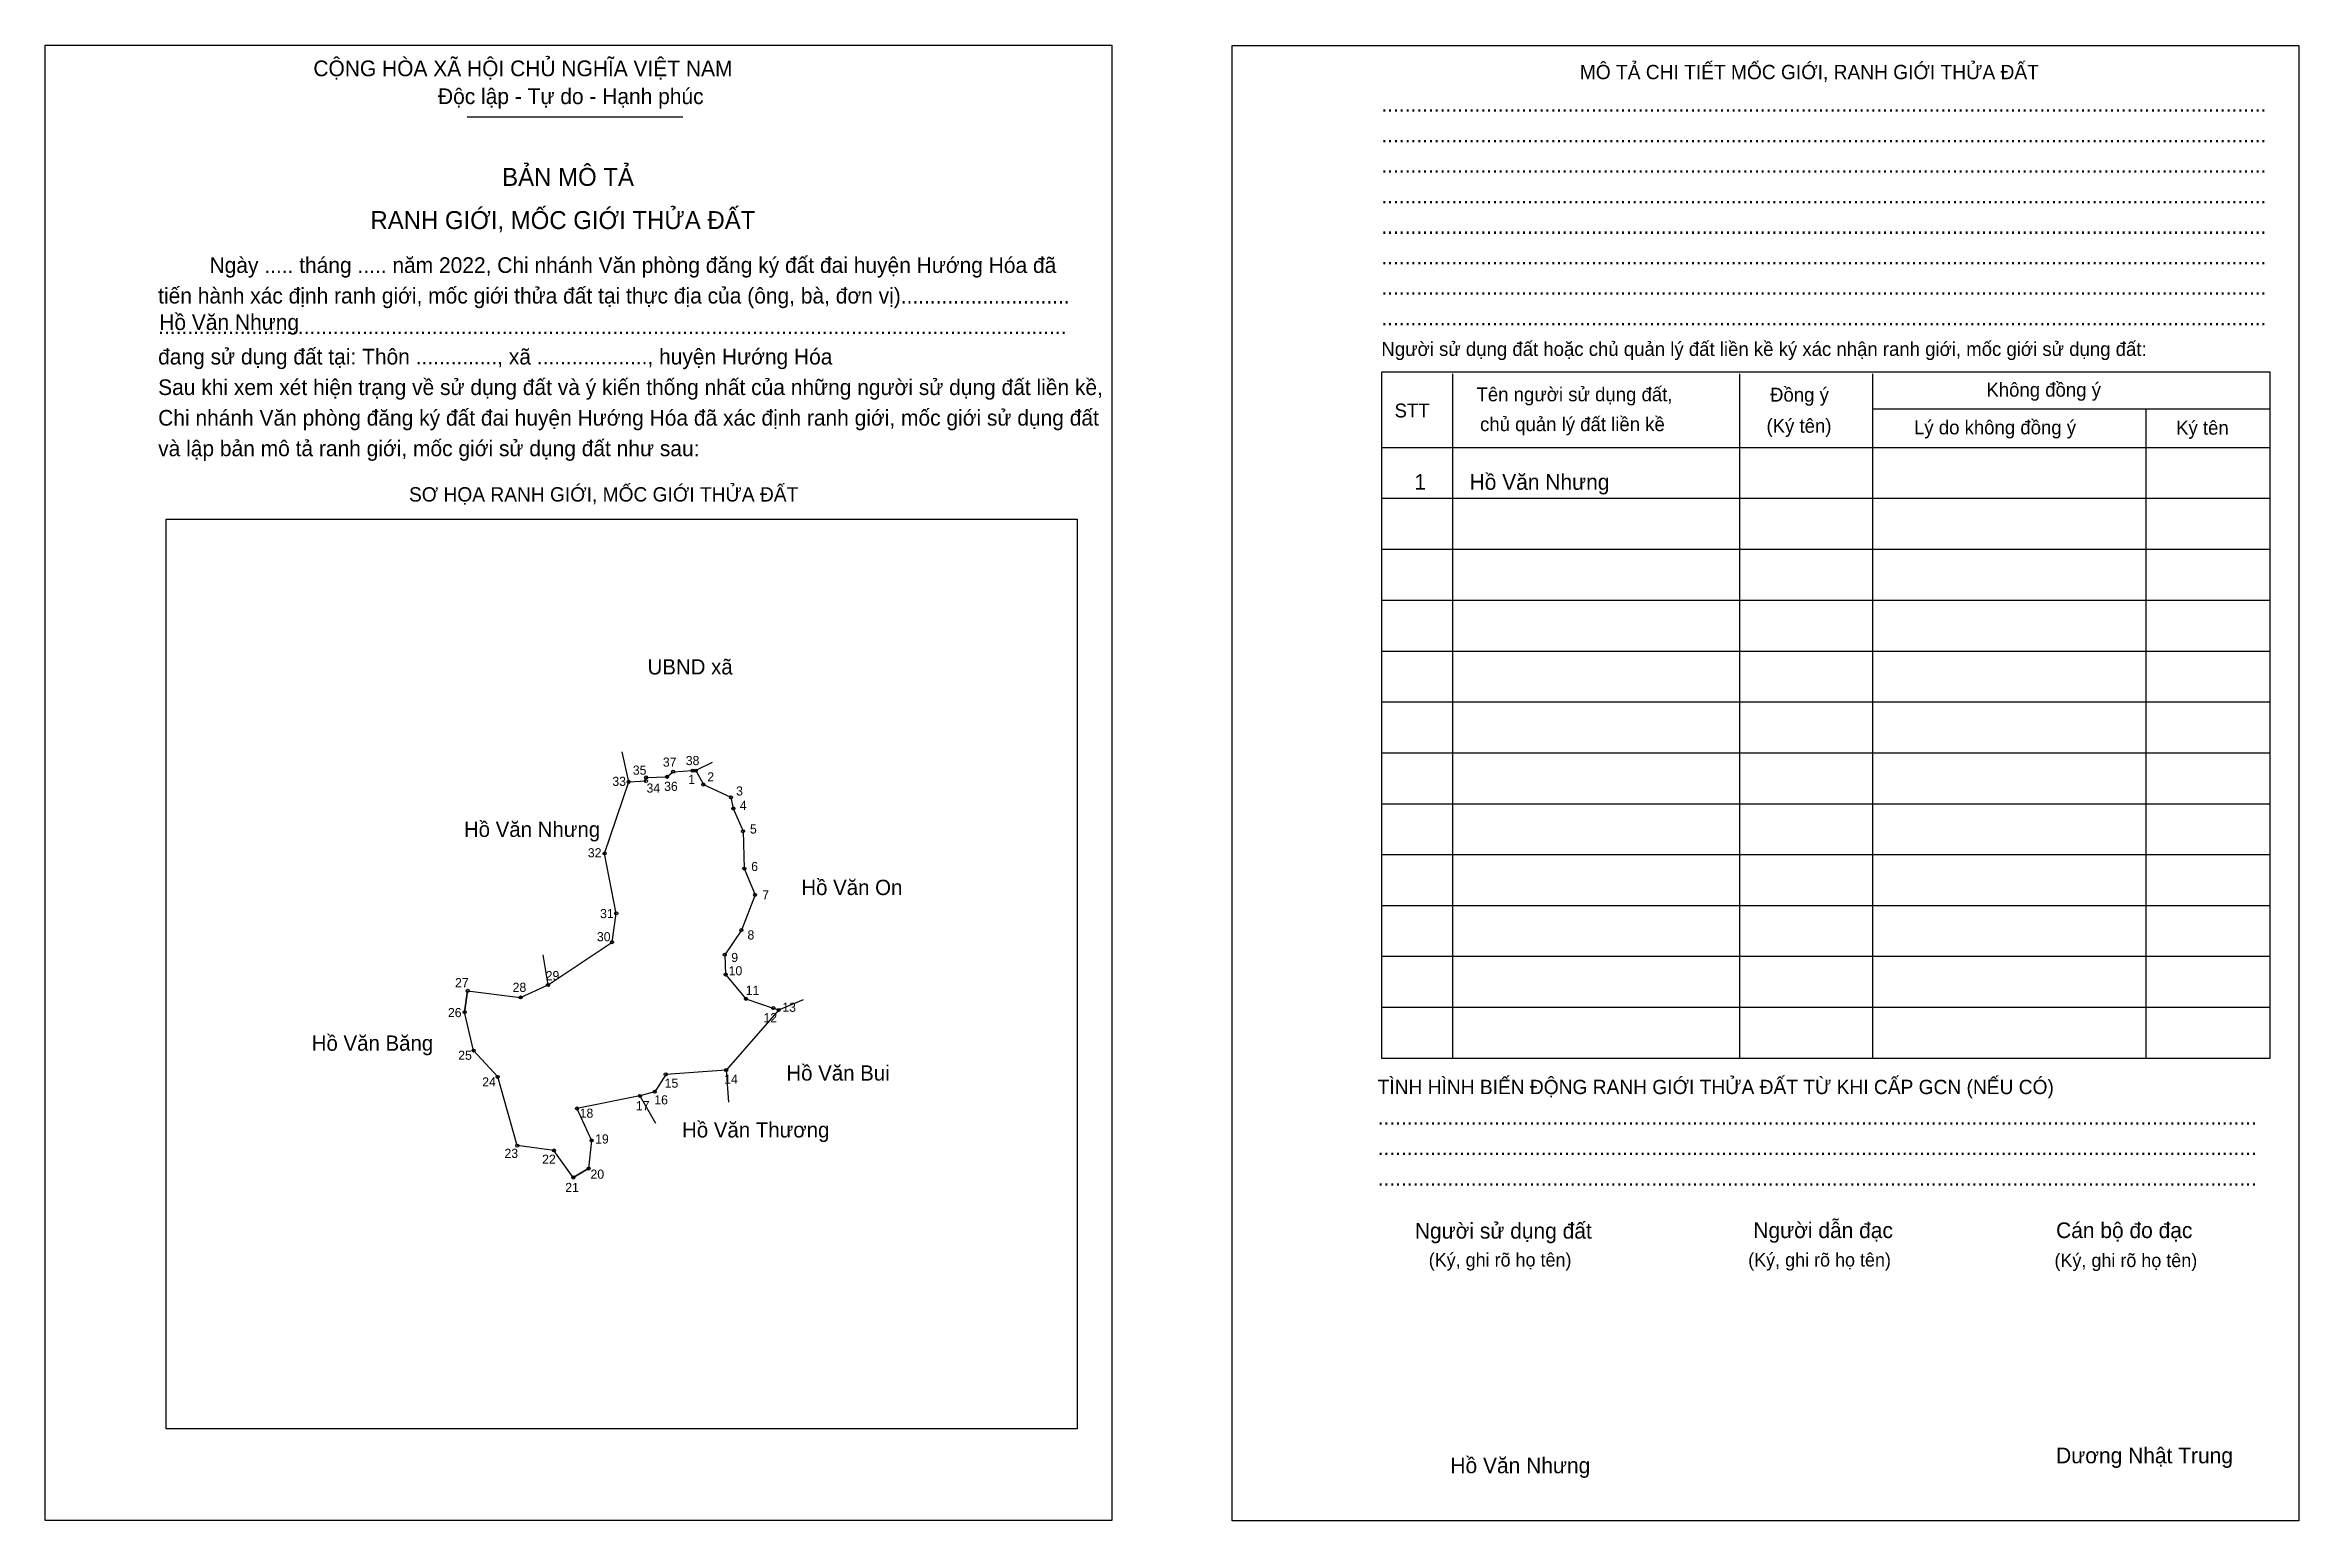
# Model space of a CAD drawing. Extents: x 545326 to 546594, y 1834827 to 1835658.
import ezdxf

# ---------------------------------------------------------------- set-up
doc = ezdxf.new("R2010")
doc.units = 0
for name, color, linetype in [('Level 1', 7, 'Continuous'), ('Level 10', 7, 'Continuous'), ('Level 11', 7, 'Continuous'), ('Level 2', 7, 'Continuous'), ('Level 25', 7, 'Continuous'), ('Level 27', 7, 'Continuous'), ('Level 36', 7, 'Continuous'), ('Level 52', 7, 'Continuous'), ('Level 55', 7, 'Continuous'), ('Level 6', 7, 'Continuous'), ('Level 9', 7, 'Continuous')]:
    doc.layers.add(name, color=color, linetype=linetype)

msp = doc.modelspace()

# ---------------------------------------------------------------- linework, layer by layer
at = {"layer": 'Level 1'}
for p, q in [((545326.1, 1835657.5), (545326.1, 1835657.5)), ((545993.8, 1835657.2), (545993.8, 1835657.2)), ((545563.6, 1835617.1), (545684.9, 1835617.1)), ((546117.8, 1835472.6), (546117.8, 1835087.6)), ((546279.3, 1835472.6), (546279.3, 1835087.6)), ((546354, 1835472.6), (546354, 1835087.6)), ((546354, 1835452.9), (546577.8, 1835452.9)), ((546507.7, 1835452.9), (546507.7, 1835087.6)), ((546077.8, 1835431.1), (546577.8, 1835431.1)), ((546077.8, 1835402.5), (546577.8, 1835402.5)), ((545394.2, 1835390.7), (545394.2, 1835390.7)), ((546077.8, 1835373.9), (546577.8, 1835373.9)), ((546077.8, 1835345.2), (546577.8, 1835345.2)), ((546077.8, 1835316.6), (546577.8, 1835316.6)), ((546077.8, 1835288), (546577.8, 1835288)), ((546077.8, 1835259.4), (546577.8, 1835259.4)), ((546077.8, 1835230.7), (546577.8, 1835230.7)), ((546077.8, 1835202.1), (546577.8, 1835202.1)), ((546077.8, 1835173.5), (546577.8, 1835173.5)), ((546077.8, 1835144.9), (546577.8, 1835144.9)), ((546077.8, 1835116.3), (546577.8, 1835116.3)), ((545906.6, 1834879), (545906.6, 1834879)), ((545926.2, 1834827.5), (545926.2, 1834827.5)), ((546593.9, 1834827.2), (546593.9, 1834827.2))]:
    msp.add_line(p, q, dxfattribs=at)
for points in [[(546577.8, 1835473.5), (546077.8, 1835473.5), (546077.8, 1835087.6), (546577.8, 1835087.6)], [(545394.2, 1835390.7), (545906.6, 1835390.7), (545906.6, 1834879), (545394.2, 1834879)]]:
    msp.add_lwpolyline(points, close=True, dxfattribs=at)
at = {"layer": 'Level 10'}
msp.add_lwpolyline([(545692.1, 1835249.3), (545696.4, 1835241.5), (545711.9, 1835234.3), (545713.2, 1835228), (545718.7, 1835215.2), (545719.4, 1835194.2), (545725.5, 1835179.4), (545717.8, 1835159.6), (545708.4, 1835145.7), (545708.9, 1835134.6), (545720.3, 1835120.9), (545735.7, 1835115.7), (545738.8, 1835114.7), (545709.2, 1835080.8), (545675.2, 1835078.4), (545669, 1835068.6), (545660.7, 1835066.3), (545625.3, 1835059.2), (545633.5, 1835041.2), (545631.8, 1835025.4), (545623.2, 1835020.4), (545612.3, 1835035.6), (545591.7, 1835038.3), (545580.7, 1835077), (545567.1, 1835091.8), (545562.1, 1835113.4), (545563.8, 1835125.4), (545593.6, 1835121.7), (545609, 1835128.7), (545645, 1835152.8), (545647.4, 1835169), (545640.8, 1835202.7), (545654.4, 1835243), (545664.1, 1835243.5), (545664.2, 1835245.5), (545675.9, 1835245.8), (545679.4, 1835248.7), (545690.3, 1835249.3)], close=True, dxfattribs=at)
at = {"layer": 'Level 11'}
for p, q in [((545701.3, 1835253.9), (545692.1, 1835249.3)), ((545738.8, 1835114.7), (545752.8, 1835120.5)), ((545709.2, 1835080.8), (545710.6, 1835062.7)), ((545660.7, 1835066.3), (545669.5, 1835050.9))]:
    msp.add_line(p, q, dxfattribs=at)
for centre in [(545664.1, 1835243.5), (545664.2, 1835245.5), (545675.9, 1835245.8), (545679.4, 1835248.7), (545690.3, 1835249.3), (545692.1, 1835249.3), (545692.1, 1835249.3), (545654.4, 1835243), (545696.4, 1835241.5), (545711.9, 1835234.3), (545713.2, 1835228), (545718.7, 1835215.2), (545640.8, 1835202.7), (545719.4, 1835194.2), (545647.4, 1835169), (545725.5, 1835179.4), (545717.8, 1835159.6), (545645, 1835152.8), (545708.4, 1835145.7), (545708.9, 1835134.6), (545563.8, 1835125.4), (545593.6, 1835121.7), (545609, 1835128.7), (545720.3, 1835120.9), (545562.1, 1835113.4), (545735.7, 1835115.7), (545738.8, 1835114.7), (545567.1, 1835091.8), (545675.2, 1835078.4), (545709.2, 1835080.8), (545580.7, 1835077), (545660.7, 1835066.3), (545669, 1835068.6), (545625.3, 1835059.2), (545633.5, 1835041.2), (545591.7, 1835038.3), (545612.3, 1835035.6), (545623.2, 1835020.4), (545631.8, 1835025.4)]:
    msp.add_circle(centre, 0.859, dxfattribs=at)
at = {"layer": 'Level 2'}
for points in [[(545326.1, 1835657.5), (545926.2, 1835657.5), (545926.2, 1834827.5), (545326.1, 1834827.5)], [(545993.8, 1835657.2), (546593.9, 1835657.2), (546593.9, 1834827.2), (545993.8, 1834827.2)]]:
    msp.add_lwpolyline(points, close=True, dxfattribs=at)
at = {"layer": 'Level 25'}
for p, q in [((545679.4, 1835248.7), (545690.3, 1835249.3)), ((545690.3, 1835249.3), (545692.1, 1835249.3)), ((545563.8, 1835125.4), (545562.1, 1835113.4)), ((545735.5, 1835115.6), (545735.7, 1835115.7)), ((545567.1, 1835091.8), (545580.7, 1835077)), ((545669, 1835068.6), (545660.7, 1835066.3)), ((545623.2, 1835020.4), (545631.8, 1835025.4))]:
    msp.add_line(p, q, dxfattribs=at)
at = {"layer": 'Level 27'}
for p, q in [((545654.4, 1835243), (545650.7, 1835259.8)), ((545609, 1835128.7), (545606.3, 1835145.7))]:
    msp.add_line(p, q, dxfattribs=at)

# ---------------------------------------------------------------- texts
at = {"layer": 'Level 1'}
for s, height, p in [('CỘNG HÒA XÃ HỘI CHỦ NGHĨA VIỆT NAM', 8.815, (545477, 1835640)), ('MÔ TẢ CHI TIẾT MỐC GIỚI, RANH GIỚI THỬA ĐẤT', 8.06, (546189.4, 1835638.3)), ('Độc lập - Tự do - Hạnh phúc', 8.815, (545547.1, 1835624.3)), ('........................................................................................................................................................', 8.8152, (546077.8, 1835620)), ('........................................................................................................................................................', 8.8152, (546077.8, 1835602.8)), ('BẢN MÔ TẢ', 10.08, (545583.2, 1835578.3)), ('........................................................................................................................................................', 8.8152, (546077.8, 1835585.7)), ('RANH GIỚI, MỐC GIỚI THỬA ĐẤT', 10.076, (545509.1, 1835554)), ('........................................................................................................................................................', 8.8152, (546077.8, 1835568.5)), ('........................................................................................................................................................', 8.8152, (546077.8, 1835551.3)), ('Ngày ..... tháng ..... năm 2022, Chi nhánh Văn phòng đăng ký đất đai huyện Hướng Hóa đã', 8.815, (545418.6, 1835529.3)), ('........................................................................................................................................................', 8.8152, (546077.8, 1835534.1)), ('tiến hành xác định ranh giới, mốc giới thửa đất tại thực địa của (ông, bà, đơn vị).............................', 8.8152, (545389.7, 1835512.1)), ('........................................................................................................................................................', 8.8152, (546077.8, 1835517)), ('........................................................................................................................................................', 8.8152, (546077.8, 1835499.8)), ('đang sử dụng đất tại: Thôn .............., xã ..................., huyện Hướng Hóa', 8.815, (545389.7, 1835477.8)), ('............................................................................................................................................................', 8.8152, (545389.7, 1835494.9)), ('Người sử dụng đất hoặc chủ quản lý đất liền kề ký xác nhận ranh giới, mốc giới sử dụng đất:', 7.809, (546077.8, 1835482.6)), ('Sau khi xem xét hiện trạng về sử dụng đất và ý kiến thống nhất của những người sử dụng đất liền kề,', 8.815, (545389.7, 1835460.6)), ('Tên người sử dụng đất,', 7.809, (546131.3, 1835457.1)), ('Đồng ý', 7.81, (546296.4, 1835456.9)), ('Không đồng ý', 7.809, (546418.1, 1835459.7)), ('Chi nhánh Văn phòng đăng ký đất đai huyện Hướng Hóa đã xác định ranh giới, mốc giới sử dụng đất', 8.815, (545389.7, 1835443.4)), ('STT', 7.81, (546085.2, 1835448)), ('chủ quản lý đất liền kề', 7.809, (546133.3, 1835440.3)), ('(Ký tên)', 7.81, (546294.4, 1835439.4)), ('Lý do không đồng ý', 7.809, (546377.4, 1835438.5)), ('và lập bản mô tả ranh giới, mốc giới sử dụng đất như sau:', 8.815, (545389.7, 1835426.2)), ('Ký tên', 7.81, (546524.8, 1835438.3)), ('SƠ HỌA RANH GIỚI, MỐC GIỚI THỬA ĐẤT', 8.06, (545530.8, 1835400.7)), ('TÌNH HÌNH BIẾN ĐỘNG RANH GIỚI THỬA ĐẤT TỪ KHI CẤP GCN (NẾU CÓ)', 8.06, (546075.7, 1835067.3)), ('.......................................................................................................................................................', 8.8152, (546075.7, 1835050.1)), ('.......................................................................................................................................................', 8.8152, (546075.7, 1835033)), ('.......................................................................................................................................................', 8.8152, (546075.7, 1835015.8)), ('Người sử dụng đất', 8.815, (546096.6, 1834986)), ('Người dẫn đạc', 8.815, (546287, 1834986.3)), ('Cán bộ đo đạc', 8.815, (546457.3, 1834986.3)), ('(Ký, ghi rõ họ tên)', 7.556, (546104.4, 1834970.3)), ('(Ký, ghi rõ họ tên)', 7.556, (546284.1, 1834970.3)), ('(Ký, ghi rõ họ tên)', 7.556, (546456.4, 1834970)), ('Dương Nhật Trung', 8.815, (546457.3, 1834859.6))]:
    msp.add_text(s, height=height, dxfattribs=at).set_placement(p)
at = {"layer": 'Level 36'}
for s, height, p in [('UBND xã', 8.59, (545665, 1835303.4)), ('Hồ Văn Nhưng', 8.587, (545561.7, 1835212)), ('Hồ Văn On', 8.59, (545751.5, 1835179.3)), ('Hồ Văn Băng', 8.587, (545476.1, 1835091.7)), ('Hồ Văn Bui', 8.59, (545743.1, 1835074.9)), ('Hồ Văn Thương', 8.587, (545684.4, 1835042.9))]:
    msp.add_text(s, height=height, dxfattribs=at).set_placement(p)
at = {"layer": 'Level 52'}
for s, height, p in [('1', 8.82, (546096.3, 1835407.3)), ('Hồ Văn Nhưng', 8.815, (546127.4, 1835407.3))]:
    msp.add_text(s, height=height, dxfattribs=at).set_placement(p)
at = {"layer": 'Level 55'}
for s, p in [('34', (545663.7, 1835243.5)), ('35', (545663.8, 1835245.5)), ('36', (545675.5, 1835245.8)), ('37', (545679, 1835248.7)), ('38', (545689.9, 1835249.3)), ('1', (545691.9, 1835249.3)), ('33', (545654.1, 1835243)), ('2', (545696.2, 1835241.5)), ('3', (545711.7, 1835234.3)), ('4', (545713, 1835228)), ('5', (545718.5, 1835215.2)), ('32', (545640.3, 1835202.7)), ('6', (545719.2, 1835194.2)), ('31', (545647, 1835169)), ('7', (545725.3, 1835179.4)), ('8', (545717.7, 1835159.6)), ('30', (545644.6, 1835152.8)), ('9', (545708.2, 1835145.7)), ('10', (545708.5, 1835134.6)), ('27', (545563.4, 1835125.4)), ('28', (545593.2, 1835121.7)), ('29', (545608.6, 1835128.7)), ('11', (545720, 1835120.9)), ('26', (545561.7, 1835113.4)), ('12', (545735.3, 1835115.7)), ('13', (545738.4, 1835114.7)), ('25', (545566.7, 1835091.8)), ('14', (545708.8, 1835080.8)), ('24', (545580.3, 1835077)), ('17', (545660.3, 1835066.3)), ('16', (545668.6, 1835068.6)), ('15', (545674.8, 1835078.4)), ('18', (545624.9, 1835059.2)), ('19', (545633.1, 1835041.2)), ('23', (545591.3, 1835038.3)), ('22', (545611.9, 1835035.6)), ('21', (545622.8, 1835020.4)), ('20', (545631.4, 1835025.4))]:
    msp.add_text(s, height=0.572, dxfattribs=at).set_placement(p)
at = {"layer": 'Level 6'}
for p in [(545390.3, 1835497.2), (546116.6, 1834854)]:
    msp.add_text('Hồ Văn Nhưng', height=8.816, dxfattribs=at).set_placement(p)
at = {"layer": 'Level 9'}
for s, p in [('37', (545673.6, 1835251.5)), ('38', (545686.5, 1835252.4)), ('33', (545645.2, 1835240.7)), ('35', (545656.7, 1835247)), ('1', (545687.9, 1835241.8)), ('2', (545698.6, 1835243.2)), ('34', (545664.4, 1835236.9)), ('36', (545674.3, 1835237.9)), ('3', (545714.8, 1835235.3)), ('4', (545716.9, 1835227.2)), ('5', (545722.6, 1835213.9)), ('32', (545631.4, 1835200.5)), ('6', (545723.3, 1835192.8)), ('7', (545729.5, 1835176.8)), ('31', (545638.3, 1835166.3)), ('30', (545636.5, 1835153.3)), ('8', (545721.2, 1835154.3)), ('9', (545712.1, 1835141.6)), ('27', (545556.7, 1835127.4)), ('28', (545589.1, 1835124.8)), ('29', (545607.7, 1835131.4)), ('10', (545710.6, 1835134.1)), ('11', (545720.2, 1835123.1)), ('13', (545740.8, 1835113.6)), ('26', (545552.7, 1835110.6)), ('12', (545730.2, 1835107.7)), ('25', (545558.5, 1835086.6)), ('24', (545572, 1835071.6)), ('16', (545668.8, 1835061.5)), ('15', (545674.6, 1835070.9)), ('14', (545708.1, 1835073.1)), ('18', (545626.8, 1835054)), ('17', (545658.4, 1835058.2)), ('19', (545635.5, 1835039.5)), ('23', (545584.5, 1835031.4)), ('22', (545605.7, 1835028.1)), ('21', (545618.7, 1835012.2)), ('20', (545632.9, 1835019.7))]:
    msp.add_text(s, height=5.15, dxfattribs=at).set_placement(p)

doc.saveas('drawing.dxf')
